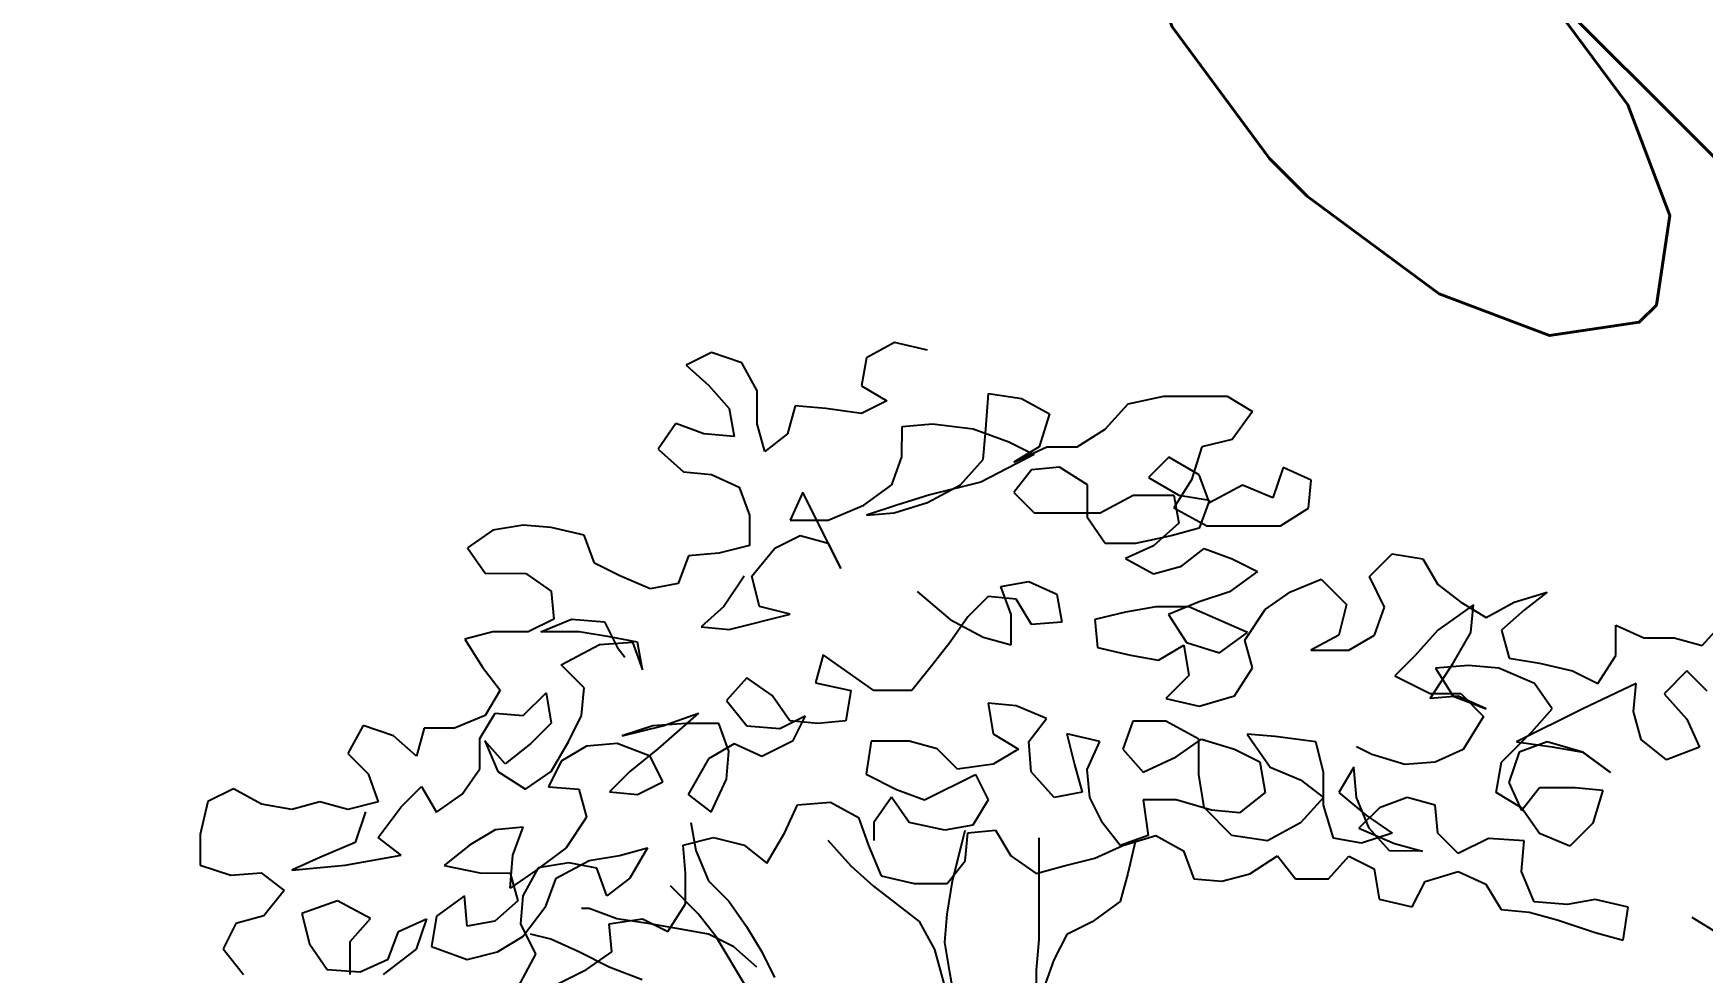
# Model space of a CAD drawing. Header units: millimetres. Extents: x 684983 to 685377, y 990360 to 990509.
# Drawn here: x 685048.389 to 685049.568, y 990437.023 to 990437.687 of the extents above; entities that cross this region are included whole.
import ezdxf

# ---------------------------------------------------------------- set-up
doc = ezdxf.new("R2010")
doc.units = ezdxf.units.MM
doc.layers.add('GRID LEVELS', color=7, linetype='Continuous', lineweight=13)
doc.layers.add('JACK  FRUIT TREE', color=7, linetype='Continuous')
doc.styles.get("Standard").update_dxf_attribs({"font": 'RomanS'})

# ---------------------------------------------------------------- blocks, each defined once
blk = doc.blocks.new('JT')
at = {"color": 3}
for p, q in [((-0.15532, 2.2801, 157.72663), (-0.16849, 2.27293, 157.72663)), ((-0.13977, 2.27649, 157.72663), (-0.15532, 2.2801, 157.72663)), ((-0.24147, 2.27539, 157.72663), (-0.25344, 2.26942, 157.72663)), ((-0.22712, 2.27059, 157.72663), (-0.24147, 2.27539, 157.72663)), ((-0.16849, 2.27293, 157.72663), (-0.1709, 2.25977, 157.72663)), ((-0.25344, 2.26942, 157.72663), (-0.24268, 2.25984, 157.72663)), ((-0.21995, 2.25743, 157.72663), (-0.22712, 2.27059, 157.72663)), ((-0.24268, 2.25984, 157.72663), (-0.23312, 2.24906, 157.72663)), ((-0.21997, 2.24187, 157.72663), (-0.21995, 2.25743, 157.72663)), ((-0.1709, 2.25977, 157.72663), (-0.15894, 2.25258, 157.72663)), ((-0.11229, 2.23938, 157.72663), (-0.11108, 2.25613, 157.72663)), ((-0.11108, 2.25613, 157.72663), (-0.09553, 2.25372, 157.72663)), ((-0.23312, 2.24906, 157.72663), (-0.23074, 2.2359, 157.72663)), ((-0.20201, 2.25023, 157.72663), (-0.20561, 2.23707, 157.72663)), ((-0.18766, 2.24902, 157.72663), (-0.20201, 2.25023, 157.72663)), ((-0.17091, 2.24661, 157.72663), (-0.18766, 2.24902, 157.72663)), ((-0.15894, 2.25258, 157.72663), (-0.17091, 2.24661, 157.72663)), ((-0.09553, 2.25372, 157.72663), (-0.08237, 2.24653, 157.72663)), ((-0.05606, 2.23933, 157.72663), (-0.04528, 2.25128, 157.72663)), ((-0.04528, 2.25128, 157.72663), (-0.02852, 2.25486, 157.72663)), ((-0.02852, 2.25486, 157.72663), (0.00139, 2.25483, 157.72663)), ((0.00139, 2.25483, 157.72663), (0.01335, 2.24764, 157.72663)), ((-0.25825, 2.24191, 157.72663), (-0.26664, 2.22995, 157.72663)), ((-0.2451, 2.23711, 157.72663), (-0.25825, 2.24191, 157.72663)), ((-0.21639, 2.22871, 157.72663), (-0.21997, 2.24187, 157.72663)), ((-0.15178, 2.22625, 157.72663), (-0.15177, 2.24061, 157.72663)), ((-0.15177, 2.24061, 157.72663), (-0.13741, 2.2418, 157.72663)), ((-0.13741, 2.2418, 157.72663), (-0.11827, 2.23939, 157.72663)), ((-0.08237, 2.24653, 157.72663), (-0.08717, 2.23098, 157.72663)), ((0.01335, 2.24764, 157.72663), (0.00376, 2.23449, 157.72663)), ((-0.23074, 2.2359, 157.72663), (-0.2451, 2.23711, 157.72663)), ((-0.20561, 2.23707, 157.72663), (-0.21639, 2.22871, 157.72663)), ((-0.11827, 2.23939, 157.72663), (-0.10153, 2.23339, 157.72663)), ((-0.1135, 2.22502, 157.72663), (-0.11229, 2.23938, 157.72663)), ((-0.10153, 2.23339, 157.72663), (-0.08957, 2.22739, 157.72663)), ((-0.06922, 2.23097, 157.72663), (-0.05606, 2.23933, 157.72663)), ((0.00376, 2.23449, 157.72663), (-0.0106, 2.23091, 157.72663)), ((-0.26664, 2.22995, 157.72663), (-0.25469, 2.21917, 157.72663)), ((-0.15658, 2.2131, 157.72663), (-0.15178, 2.22625, 157.72663)), ((-0.12428, 2.21307, 157.72663), (-0.1135, 2.22502, 157.72663)), ((-0.08957, 2.22739, 157.72663), (-0.11471, 2.21426, 157.72663)), ((-0.08717, 2.23098, 157.72663), (-0.09914, 2.22381, 157.72663)), ((-0.09914, 2.22381, 157.72663), (-0.08358, 2.23098, 157.72663)), ((-0.08358, 2.23098, 157.72663), (-0.06922, 2.23097, 157.72663)), ((-0.02616, 2.22614, 157.72663), (-0.03574, 2.21658, 157.72663)), ((-0.01181, 2.21775, 157.72663), (-0.02616, 2.22614, 157.72663)), ((-0.0106, 2.23091, 157.72663), (-0.0154, 2.21536, 157.72663)), ((-0.25469, 2.21917, 157.72663), (-0.24153, 2.21796, 157.72663)), ((-0.24153, 2.21796, 157.72663), (-0.22837, 2.21197, 157.72663)), ((-0.09077, 2.22022, 157.72663), (-0.09916, 2.20946, 157.72663)), ((-0.07761, 2.2214, 157.72663), (-0.09077, 2.22022, 157.72663)), ((-0.06445, 2.21301, 157.72663), (-0.07761, 2.2214, 157.72663)), ((-0.03574, 2.21658, 157.72663), (-0.02139, 2.20819, 157.72663)), ((-0.00703, 2.20459, 157.72663), (-0.01181, 2.21775, 157.72663)), ((0.02768, 2.2213, 157.72663), (0.02288, 2.20695, 157.72663)), ((0.04084, 2.21531, 157.72663), (0.02768, 2.2213, 157.72663)), ((-0.22837, 2.21197, 157.72663), (-0.2236, 2.1988, 157.72663)), ((-0.19846, 2.20955, 157.72663), (-0.20446, 2.19639, 157.72663)), ((-0.18055, 2.17364, 157.72663), (-0.19846, 2.20955, 157.72663)), ((-0.16975, 2.20354, 157.72663), (-0.15658, 2.2131, 157.72663)), ((-0.13984, 2.20471, 157.72663), (-0.12428, 2.21307, 157.72663)), ((-0.11471, 2.21426, 157.72663), (-0.13864, 2.2083, 157.72663)), ((-0.09916, 2.20946, 157.72663), (-0.08959, 2.19988, 157.72663)), ((-0.06447, 2.19746, 157.72663), (-0.06445, 2.21301, 157.72663)), ((-0.0154, 2.21536, 157.72663), (-0.02379, 2.20221, 157.72663)), ((0.00853, 2.21295, 157.72663), (-0.00703, 2.20459, 157.72663)), ((0.02288, 2.20695, 157.72663), (0.00853, 2.21295, 157.72663)), ((0.03963, 2.20215, 157.72663), (0.04084, 2.21531, 157.72663)), ((-0.18651, 2.19638, 157.72663), (-0.16975, 2.20354, 157.72663)), ((-0.1542, 2.20352, 157.72663), (-0.16856, 2.19875, 157.72663)), ((-0.1554, 2.19994, 157.72663), (-0.13984, 2.20471, 157.72663)), ((-0.13864, 2.2083, 157.72663), (-0.1542, 2.20352, 157.72663)), ((-0.05848, 2.19985, 157.72663), (-0.04292, 2.20821, 157.72663)), ((-0.04292, 2.20821, 157.72663), (-0.02378, 2.20819, 157.72663)), ((-0.02379, 2.20221, 157.72663), (-0.00824, 2.19382, 157.72663)), ((-0.02378, 2.20819, 157.72663), (-0.0214, 2.19503, 157.72663)), ((-0.02139, 2.20819, 157.72663), (-0.00703, 2.20578, 157.72663)), ((-0.00703, 2.20578, 157.72663), (-0.01183, 2.19263, 157.72663)), ((0.02646, 2.19379, 157.72663), (0.03963, 2.20215, 157.72663)), ((-0.33009, 2.19411, 157.72663), (-0.34445, 2.19173, 157.72663)), ((-0.31693, 2.19291, 157.72663), (-0.33009, 2.19411, 157.72663)), ((-0.2236, 2.1988, 157.72663), (-0.22361, 2.18444, 157.72663)), ((-0.20446, 2.19639, 157.72663), (-0.18651, 2.19638, 157.72663)), ((-0.16856, 2.19875, 157.72663), (-0.1554, 2.19994, 157.72663)), ((-0.08959, 2.19988, 157.72663), (-0.05848, 2.19985, 157.72663)), ((-0.0561, 2.18549, 157.72663), (-0.06447, 2.19746, 157.72663)), ((-0.0214, 2.19503, 157.72663), (-0.03337, 2.18427, 157.72663)), ((-0.00824, 2.19382, 157.72663), (0.02646, 2.19379, 157.72663)), ((-0.34445, 2.19173, 157.72663), (-0.35642, 2.18337, 157.72663)), ((-0.30138, 2.1893, 157.72663), (-0.31693, 2.19291, 157.72663)), ((-0.2966, 2.17614, 157.72663), (-0.30138, 2.1893, 157.72663)), ((-0.21165, 2.18324, 157.72663), (-0.19968, 2.18921, 157.72663)), ((-0.19968, 2.18921, 157.72663), (-0.18652, 2.18561, 157.72663)), ((-0.18652, 2.18561, 157.72663), (-0.18055, 2.17364, 157.72663)), ((-0.04175, 2.18547, 157.72663), (-0.0561, 2.18549, 157.72663)), ((-0.02499, 2.18905, 157.72663), (-0.04175, 2.18547, 157.72663)), ((-0.01183, 2.19263, 157.72663), (-0.02499, 2.18905, 157.72663)), ((-0.35642, 2.18337, 157.72663), (-0.34805, 2.1714, 157.72663)), ((-0.25233, 2.17968, 157.72663), (-0.25713, 2.16653, 157.72663)), ((-0.23797, 2.18087, 157.72663), (-0.25233, 2.17968, 157.72663)), ((-0.22361, 2.18444, 157.72663), (-0.23797, 2.18087, 157.72663)), ((-0.22243, 2.17009, 157.72663), (-0.21165, 2.18324, 157.72663)), ((-0.03337, 2.18427, 157.72663), (-0.04654, 2.1783, 157.72663)), ((-0.04654, 2.1783, 157.72663), (-0.03339, 2.17111, 157.72663)), ((-0.02022, 2.17469, 157.72663), (-0.00945, 2.18305, 157.72663)), ((-0.00945, 2.18305, 157.72663), (0.00371, 2.17825, 157.72663)), ((0.00371, 2.17825, 157.72663), (0.01567, 2.17226, 157.72663)), ((0.06831, 2.16982, 157.72663), (0.07909, 2.18058, 157.72663)), ((0.07909, 2.18058, 157.72663), (0.09345, 2.17817, 157.72663)), ((0.09345, 2.17817, 157.72663), (0.10061, 2.1662, 157.72663)), ((-0.34805, 2.1714, 157.72663), (-0.32891, 2.17138, 157.72663)), ((-0.32891, 2.17138, 157.72663), (-0.31695, 2.16299, 157.72663)), ((-0.28464, 2.17014, 157.72663), (-0.2966, 2.17614, 157.72663)), ((-0.27029, 2.16415, 157.72663), (-0.28464, 2.17014, 157.72663)), ((-0.22602, 2.17009, 157.72663), (-0.2356, 2.15574, 157.72663)), ((-0.21885, 2.15573, 157.72663), (-0.22243, 2.17009, 157.72663)), ((-0.03339, 2.17111, 157.72663), (-0.02022, 2.17469, 157.72663)), ((0.01567, 2.17226, 157.72663), (0.0025, 2.1627, 157.72663)), ((0.07548, 2.15546, 157.72663), (0.06831, 2.16982, 157.72663)), ((-0.31695, 2.16299, 157.72663), (-0.31577, 2.14983, 157.72663)), ((-0.25713, 2.16653, 157.72663), (-0.27029, 2.16415, 157.72663)), ((-0.14466, 2.16284, 157.72663), (-0.12912, 2.14966, 157.72663)), ((-0.10518, 2.16519, 157.72663), (-0.09202, 2.16757, 157.72663)), ((-0.1004, 2.15203, 157.72663), (-0.10518, 2.16519, 157.72663)), ((-0.09202, 2.16757, 157.72663), (-0.07886, 2.16158, 157.72663)), ((-0.07886, 2.16158, 157.72663), (-0.07648, 2.14842, 157.72663)), ((0.0025, 2.1627, 157.72663), (-0.01186, 2.15793, 157.72663)), ((0.01924, 2.15431, 157.72663), (0.03122, 2.16268, 157.72663)), ((0.03122, 2.16268, 157.72663), (0.04558, 2.16864, 157.72663)), ((0.04558, 2.16864, 157.72663), (0.05753, 2.15667, 157.72663)), ((0.10061, 2.1662, 157.72663), (0.11137, 2.15782, 157.72663)), ((0.1365, 2.15779, 157.72663), (0.15206, 2.16256, 157.72663)), ((0.15206, 2.16256, 157.72663), (0.14128, 2.1542, 157.72663)), ((-0.2356, 2.15574, 157.72663), (-0.24638, 2.14618, 157.72663)), ((-0.2045, 2.15212, 157.72663), (-0.21885, 2.15573, 157.72663)), ((-0.11116, 2.16041, 157.72663), (-0.12075, 2.15085, 157.72663)), ((-0.09801, 2.1592, 157.72663), (-0.11116, 2.16041, 157.72663)), ((-0.09084, 2.14723, 157.72663), (-0.09801, 2.1592, 157.72663)), ((-0.0322, 2.15555, 157.72663), (-0.04656, 2.15317, 157.72663)), ((-0.01665, 2.15554, 157.72663), (-0.0322, 2.15555, 157.72663)), ((-0.01186, 2.15793, 157.72663), (-0.02622, 2.15196, 157.72663)), ((0.01086, 2.14355, 157.72663), (-0.01665, 2.15554, 157.72663)), ((0.00966, 2.13996, 157.72663), (0.01924, 2.15431, 157.72663)), ((0.05753, 2.15667, 157.72663), (0.05393, 2.14231, 157.72663)), ((0.07068, 2.1423, 157.72663), (0.07548, 2.15546, 157.72663)), ((0.11735, 2.15661, 157.72663), (0.10059, 2.14466, 157.72663)), ((0.11137, 2.15782, 157.72663), (0.12333, 2.15063, 157.72663)), ((0.11615, 2.14345, 157.72663), (0.11735, 2.15661, 157.72663)), ((0.12333, 2.15063, 157.72663), (0.1365, 2.15779, 157.72663)), ((0.14128, 2.1542, 157.72663), (0.1305, 2.14464, 157.72663)), ((-0.31577, 2.14983, 157.72663), (-0.32774, 2.14386, 157.72663)), ((-0.32176, 2.14385, 157.72663), (-0.30739, 2.14982, 157.72663)), ((-0.30739, 2.14982, 157.72663), (-0.29184, 2.14861, 157.72663)), ((-0.29184, 2.14861, 157.72663), (-0.28587, 2.13664, 157.72663)), ((-0.24638, 2.14618, 157.72663), (-0.23322, 2.14497, 157.72663)), ((-0.23322, 2.14497, 157.72663), (-0.2045, 2.15212, 157.72663)), ((-0.12075, 2.15085, 157.72663), (-0.12913, 2.13889, 157.72663)), ((-0.12912, 2.14966, 157.72663), (-0.11358, 2.14127, 157.72663)), ((-0.10042, 2.13767, 157.72663), (-0.1004, 2.15203, 157.72663)), ((-0.07648, 2.14842, 157.72663), (-0.09084, 2.14723, 157.72663)), ((-0.04656, 2.15317, 157.72663), (-0.06092, 2.1496, 157.72663)), ((-0.06092, 2.1496, 157.72663), (-0.05974, 2.13644, 157.72663)), ((-0.02622, 2.15196, 157.72663), (-0.01786, 2.13879, 157.72663)), ((0.18433, 2.13262, 157.72663), (0.18435, 2.14698, 157.72663)), ((0.18435, 2.14698, 157.72663), (0.1975, 2.14099, 157.72663)), ((0.22502, 2.13737, 157.72663), (0.2358, 2.14933, 157.72663)), ((-0.34449, 2.14388, 157.72663), (-0.35765, 2.1403, 157.72663)), ((-0.35765, 2.1403, 157.72663), (-0.34929, 2.12713, 157.72663)), ((-0.32774, 2.14386, 157.72663), (-0.34449, 2.14388, 157.72663)), ((-0.30381, 2.14384, 157.72663), (-0.32176, 2.14385, 157.72663)), ((-0.28945, 2.14143, 157.72663), (-0.30381, 2.14384, 157.72663)), ((-0.29424, 2.13785, 157.72663), (-0.27869, 2.13903, 157.72663)), ((-0.2763, 2.13903, 157.72663), (-0.28945, 2.14143, 157.72663)), ((-0.27869, 2.13903, 157.72663), (-0.27391, 2.12586, 157.72663)), ((-0.27391, 2.12586, 157.72663), (-0.2763, 2.13903, 157.72663)), ((-0.12913, 2.13889, 157.72663), (-0.13752, 2.12813, 157.72663)), ((-0.11358, 2.14127, 157.72663), (-0.10042, 2.13767, 157.72663)), ((-0.01786, 2.13879, 157.72663), (-0.00231, 2.13399, 157.72663)), ((-0.00231, 2.13399, 157.72663), (0.01086, 2.14355, 157.72663)), ((0.01324, 2.1268, 157.72663), (0.00966, 2.13996, 157.72663)), ((0.05393, 2.14231, 157.72663), (0.04076, 2.13515, 157.72663)), ((0.05871, 2.13513, 157.72663), (0.07068, 2.1423, 157.72663)), ((0.10059, 2.14466, 157.72663), (0.08981, 2.13271, 157.72663)), ((0.10776, 2.1291, 157.72663), (0.11615, 2.14345, 157.72663)), ((0.1305, 2.14464, 157.72663), (0.13408, 2.13147, 157.72663)), ((0.1975, 2.14099, 157.72663), (0.21186, 2.14097, 157.72663)), ((0.21186, 2.14097, 157.72663), (0.22502, 2.13737, 157.72663)), ((-0.3122, 2.12829, 157.72663), (-0.29424, 2.13785, 157.72663)), ((-0.28587, 2.13664, 157.72663), (-0.28228, 2.13185, 157.72663)), ((-0.18896, 2.13297, 157.72663), (-0.19256, 2.11981, 157.72663)), ((-0.16505, 2.11619, 157.72663), (-0.18896, 2.13297, 157.72663)), ((-0.05974, 2.13644, 157.72663), (-0.04419, 2.13283, 157.72663)), ((-0.04419, 2.13283, 157.72663), (-0.03103, 2.13043, 157.72663)), ((-0.03103, 2.13043, 157.72663), (-0.01906, 2.1376, 157.72663)), ((-0.01906, 2.1376, 157.72663), (-0.01668, 2.12324, 157.72663)), ((0.04076, 2.13515, 157.72663), (0.05871, 2.13513, 157.72663)), ((0.08981, 2.13271, 157.72663), (0.08023, 2.12315, 157.72663)), ((0.13408, 2.13147, 157.72663), (0.14844, 2.12907, 157.72663)), ((0.17595, 2.11947, 157.72663), (0.18433, 2.13262, 157.72663)), ((-0.34929, 2.12713, 157.72663), (-0.34093, 2.11635, 157.72663)), ((-0.30144, 2.11751, 157.72663), (-0.3122, 2.12829, 157.72663)), ((-0.22486, 2.12223, 157.72663), (-0.23444, 2.11147, 157.72663)), ((-0.21291, 2.11384, 157.72663), (-0.22486, 2.12223, 157.72663)), ((-0.13752, 2.12813, 157.72663), (-0.1471, 2.11618, 157.72663)), ((-0.01668, 2.12324, 157.72663), (-0.02746, 2.11248, 157.72663)), ((0.00485, 2.11364, 157.72663), (0.01324, 2.1268, 157.72663)), ((0.08023, 2.12315, 157.72663), (0.09698, 2.11476, 157.72663)), ((0.09697, 2.11236, 157.72663), (0.10776, 2.1291, 157.72663)), ((0.11494, 2.1279, 157.72663), (0.09938, 2.12672, 157.72663)), ((0.09938, 2.12672, 157.72663), (0.10774, 2.11355, 157.72663)), ((0.12929, 2.12669, 157.72663), (0.11494, 2.1279, 157.72663)), ((0.14604, 2.1195, 157.72663), (0.12929, 2.12669, 157.72663)), ((0.14844, 2.12907, 157.72663), (0.16399, 2.12546, 157.72663)), ((0.16399, 2.12546, 157.72663), (0.17595, 2.11947, 157.72663)), ((0.21783, 2.12541, 157.72663), (0.20705, 2.11466, 157.72663)), ((0.22739, 2.11583, 157.72663), (0.21783, 2.12541, 157.72663)), ((-0.34093, 2.11635, 157.72663), (-0.34811, 2.1044, 157.72663)), ((-0.33017, 2.10438, 157.72663), (-0.31939, 2.11514, 157.72663)), ((-0.31939, 2.11514, 157.72663), (-0.31701, 2.10078, 157.72663)), ((-0.30265, 2.10435, 157.72663), (-0.30144, 2.11751, 157.72663)), ((-0.19256, 2.11981, 157.72663), (-0.17581, 2.1162, 157.72663)), ((-0.17581, 2.1162, 157.72663), (-0.17822, 2.10185, 157.72663)), ((-0.1471, 2.11618, 157.72663), (-0.16505, 2.11619, 157.72663)), ((0.09698, 2.11476, 157.72663), (0.11133, 2.11474, 157.72663)), ((0.11133, 2.11474, 157.72663), (0.12209, 2.10397, 157.72663)), ((0.1544, 2.10753, 157.72663), (0.14604, 2.1195, 157.72663)), ((0.19389, 2.11945, 157.72663), (0.16876, 2.10751, 157.72663)), ((0.19269, 2.10629, 157.72663), (0.19389, 2.11945, 157.72663)), ((0.20705, 2.11466, 157.72663), (0.21781, 2.10268, 157.72663)), ((-0.23444, 2.11147, 157.72663), (-0.22488, 2.0995, 157.72663)), ((-0.20454, 2.10187, 157.72663), (-0.21291, 2.11384, 157.72663)), ((-0.09805, 2.10895, 157.72663), (-0.11121, 2.11016, 157.72663)), ((-0.11121, 2.11016, 157.72663), (-0.10883, 2.0958, 157.72663)), ((-0.0837, 2.10296, 157.72663), (-0.09805, 2.10895, 157.72663)), ((-0.02746, 2.11248, 157.72663), (-0.01191, 2.10887, 157.72663)), ((-0.01191, 2.10887, 157.72663), (0.00485, 2.11364, 157.72663)), ((0.11014, 2.11355, 157.72663), (0.09697, 2.11236, 157.72663)), ((0.10774, 2.11355, 157.72663), (0.12329, 2.10755, 157.72663)), ((0.12329, 2.10755, 157.72663), (0.11014, 2.11355, 157.72663)), ((0.16876, 2.10751, 157.72663), (0.13764, 2.09199, 157.72663)), ((0.14482, 2.09677, 157.72663), (0.1544, 2.10753, 157.72663)), ((-0.40555, 2.09966, 157.72663), (-0.41274, 2.08651, 157.72663)), ((-0.3912, 2.09486, 157.72663), (-0.40555, 2.09966, 157.72663)), ((-0.34811, 2.1044, 157.72663), (-0.36248, 2.09843, 157.72663)), ((-0.35052, 2.09363, 157.72663), (-0.34333, 2.10559, 157.72663)), ((-0.34333, 2.10559, 157.72663), (-0.33017, 2.10438, 157.72663)), ((-0.31701, 2.10078, 157.72663), (-0.32659, 2.09122, 157.72663)), ((-0.30864, 2.0924, 157.72663), (-0.30265, 2.10435, 157.72663)), ((-0.26915, 2.09954, 157.72663), (-0.28351, 2.09477, 157.72663)), ((-0.28351, 2.09477, 157.72663), (-0.26437, 2.09953, 157.72663)), ((-0.2536, 2.10072, 157.72663), (-0.26915, 2.09954, 157.72663)), ((-0.24761, 2.1055, 157.72663), (-0.26677, 2.08877, 157.72663)), ((-0.26437, 2.09953, 157.72663), (-0.24761, 2.1055, 157.72663)), ((-0.23804, 2.10071, 157.72663), (-0.2536, 2.10072, 157.72663)), ((-0.23327, 2.08754, 157.72663), (-0.23804, 2.10071, 157.72663)), ((-0.22488, 2.0995, 157.72663), (-0.20933, 2.09829, 157.72663)), ((-0.20933, 2.09829, 157.72663), (-0.19736, 2.10426, 157.72663)), ((-0.19138, 2.10066, 157.72663), (-0.20454, 2.10187, 157.72663)), ((-0.19736, 2.10426, 157.72663), (-0.20335, 2.0923, 157.72663)), ((-0.17822, 2.10185, 157.72663), (-0.19138, 2.10066, 157.72663)), ((-0.09208, 2.0922, 157.72663), (-0.0837, 2.10296, 157.72663)), ((-0.04302, 2.10172, 157.72663), (-0.04782, 2.08857, 157.72663)), ((-0.02747, 2.10171, 157.72663), (-0.04302, 2.10172, 157.72663)), ((-0.01192, 2.09332, 157.72663), (-0.02747, 2.10171, 157.72663)), ((0.12209, 2.10397, 157.72663), (0.11251, 2.08842, 157.72663)), ((0.19626, 2.09313, 157.72663), (0.19269, 2.10629, 157.72663)), ((0.21781, 2.10268, 157.72663), (0.22378, 2.08951, 157.72663)), ((-0.38044, 2.08528, 157.72663), (-0.3912, 2.09486, 157.72663)), ((-0.37684, 2.09844, 157.72663), (-0.38044, 2.08528, 157.72663)), ((-0.36248, 2.09843, 157.72663), (-0.37684, 2.09844, 157.72663)), ((-0.35053, 2.07927, 157.72663), (-0.35052, 2.09363, 157.72663)), ((-0.33856, 2.08165, 157.72663), (-0.34813, 2.09243, 157.72663)), ((-0.34813, 2.09243, 157.72663), (-0.34216, 2.07807, 157.72663)), ((-0.32659, 2.09122, 157.72663), (-0.33856, 2.08165, 157.72663)), ((-0.31703, 2.07805, 157.72663), (-0.30864, 2.0924, 157.72663)), ((-0.28591, 2.09118, 157.72663), (-0.30027, 2.08999, 157.72663)), ((-0.27036, 2.08518, 157.72663), (-0.28591, 2.09118, 157.72663)), ((-0.23087, 2.09113, 157.72663), (-0.24285, 2.08396, 157.72663)), ((-0.21772, 2.08513, 157.72663), (-0.23087, 2.09113, 157.72663)), ((-0.20335, 2.0923, 157.72663), (-0.21772, 2.08513, 157.72663)), ((-0.16626, 2.09226, 157.72663), (-0.16867, 2.07671, 157.72663)), ((-0.14832, 2.09225, 157.72663), (-0.16626, 2.09226, 157.72663)), ((-0.13516, 2.08865, 157.72663), (-0.14832, 2.09225, 157.72663)), ((-0.10883, 2.0958, 157.72663), (-0.09687, 2.08861, 157.72663)), ((-0.0909, 2.07784, 157.72663), (-0.09208, 2.0922, 157.72663)), ((-0.05858, 2.09217, 157.72663), (-0.07413, 2.09577, 157.72663)), ((-0.07413, 2.09577, 157.72663), (-0.07056, 2.08141, 157.72663)), ((-0.06458, 2.07901, 157.72663), (-0.05858, 2.09217, 157.72663)), ((-0.0227, 2.08495, 157.72663), (-0.01072, 2.09332, 157.72663)), ((-0.01194, 2.07657, 157.72663), (-0.01192, 2.09332, 157.72663)), ((-0.01072, 2.09332, 157.72663), (0.00483, 2.08852, 157.72663)), ((0.02397, 2.09448, 157.72663), (0.01081, 2.09569, 157.72663)), ((0.01081, 2.09569, 157.72663), (0.02157, 2.08013, 157.72663)), ((0.04312, 2.09207, 157.72663), (0.02397, 2.09448, 157.72663)), ((0.04669, 2.07771, 157.72663), (0.04312, 2.09207, 157.72663)), ((0.13045, 2.08242, 157.72663), (0.14482, 2.09677, 157.72663)), ((0.13764, 2.09199, 157.72663), (0.15438, 2.08958, 157.72663)), ((0.15199, 2.09197, 157.72663), (0.13883, 2.0872, 157.72663)), ((0.16874, 2.08717, 157.72663), (0.15199, 2.09197, 157.72663)), ((0.20822, 2.08355, 157.72663), (0.19626, 2.09313, 157.72663)), ((-0.41274, 2.08651, 157.72663), (-0.40318, 2.07693, 157.72663)), ((-0.30027, 2.08999, 157.72663), (-0.31224, 2.08283, 157.72663)), ((-0.26677, 2.08877, 157.72663), (-0.27994, 2.07801, 157.72663)), ((-0.26439, 2.07321, 157.72663), (-0.27036, 2.08518, 157.72663)), ((-0.24285, 2.08396, 157.72663), (-0.25243, 2.06722, 157.72663)), ((-0.23448, 2.07438, 157.72663), (-0.23327, 2.08754, 157.72663)), ((-0.1256, 2.07907, 157.72663), (-0.13516, 2.08865, 157.72663)), ((-0.09687, 2.08861, 157.72663), (-0.10884, 2.08144, 157.72663)), ((-0.04782, 2.08857, 157.72663), (-0.03826, 2.07779, 157.72663)), ((-0.03826, 2.07779, 157.72663), (-0.0227, 2.08495, 157.72663)), ((0.00483, 2.08852, 157.72663), (0.01678, 2.08253, 157.72663)), ((0.06943, 2.08607, 157.72663), (0.06226, 2.08966, 157.72663)), ((0.08498, 2.08127, 157.72663), (0.06943, 2.08607, 157.72663)), ((0.11251, 2.08842, 157.72663), (0.09934, 2.08245, 157.72663)), ((0.13883, 2.0872, 157.72663), (0.13403, 2.07285, 157.72663)), ((0.15438, 2.08958, 157.72663), (0.16874, 2.08717, 157.72663)), ((0.16874, 2.08717, 157.72663), (0.18189, 2.07759, 157.72663)), ((0.18189, 2.07759, 157.72663), (0.16874, 2.08717, 157.72663)), ((0.22378, 2.08951, 157.72663), (0.20822, 2.08355, 157.72663)), ((-0.40318, 2.07693, 157.72663), (-0.3984, 2.06376, 157.72663)), ((-0.35892, 2.06732, 157.72663), (-0.35053, 2.07927, 157.72663)), ((-0.34216, 2.07807, 157.72663), (-0.329, 2.06968, 157.72663)), ((-0.329, 2.06968, 157.72663), (-0.31703, 2.07805, 157.72663)), ((-0.31224, 2.08283, 157.72663), (-0.31823, 2.07087, 157.72663)), ((-0.27994, 2.07801, 157.72663), (-0.28952, 2.06845, 157.72663)), ((-0.16867, 2.07671, 157.72663), (-0.15432, 2.06952, 157.72663)), ((-0.14116, 2.06472, 157.72663), (-0.11722, 2.07667, 157.72663)), ((-0.10884, 2.08144, 157.72663), (-0.1256, 2.07907, 157.72663)), ((-0.11722, 2.07667, 157.72663), (-0.11125, 2.0647, 157.72663)), ((-0.08014, 2.06586, 157.72663), (-0.0909, 2.07784, 157.72663)), ((-0.07056, 2.08141, 157.72663), (-0.06698, 2.06824, 157.72663)), ((-0.06339, 2.06585, 157.72663), (-0.06458, 2.07901, 157.72663)), ((-0.00956, 2.06101, 157.72663), (-0.01194, 2.07657, 157.72663)), ((0.01678, 2.08253, 157.72663), (0.01916, 2.06817, 157.72663)), ((0.02157, 2.08013, 157.72663), (0.03592, 2.07413, 157.72663)), ((0.04668, 2.06216, 157.72663), (0.04669, 2.07771, 157.72663)), ((0.06105, 2.08009, 157.72663), (0.05386, 2.06813, 157.72663)), ((0.06223, 2.06573, 157.72663), (0.06105, 2.08009, 157.72663)), ((0.09934, 2.08245, 157.72663), (0.08498, 2.08127, 157.72663)), ((0.12804, 2.06807, 157.72663), (0.13045, 2.08242, 157.72663)), ((-0.4666, 2.06981, 157.72663), (-0.47857, 2.06384, 157.72663)), ((-0.45344, 2.06262, 157.72663), (-0.4666, 2.06981, 157.72663)), ((-0.38764, 2.06136, 157.72663), (-0.37806, 2.07092, 157.72663)), ((-0.37806, 2.07092, 157.72663), (-0.37089, 2.05895, 157.72663)), ((-0.37089, 2.05895, 157.72663), (-0.35892, 2.06732, 157.72663)), ((-0.31823, 2.07087, 157.72663), (-0.30388, 2.06966, 157.72663)), ((-0.30388, 2.06966, 157.72663), (-0.3003, 2.05649, 157.72663)), ((-0.28952, 2.06845, 157.72663), (-0.27636, 2.06724, 157.72663)), ((-0.27636, 2.06724, 157.72663), (-0.26439, 2.07321, 157.72663)), ((-0.25243, 2.06722, 157.72663), (-0.24167, 2.05883, 157.72663)), ((-0.24167, 2.05883, 157.72663), (-0.23448, 2.07438, 157.72663)), ((-0.15432, 2.06952, 157.72663), (-0.14116, 2.06472, 157.72663)), ((-0.06698, 2.06824, 157.72663), (-0.08014, 2.06586, 157.72663)), ((0.01916, 2.06817, 157.72663), (0.00719, 2.05861, 157.72663)), ((0.03592, 2.07413, 157.72663), (0.04668, 2.06575, 157.72663)), ((0.05386, 2.06813, 157.72663), (0.06701, 2.05735, 157.72663)), ((0.14, 2.06088, 157.72663), (0.12804, 2.06807, 157.72663)), ((0.13403, 2.07285, 157.72663), (0.14, 2.05968, 157.72663)), ((0.14, 2.05968, 157.72663), (0.14838, 2.07044, 157.72663)), ((0.14838, 2.07044, 157.72663), (0.16513, 2.07043, 157.72663)), ((0.16513, 2.07043, 157.72663), (0.17829, 2.06922, 157.72663)), ((0.17829, 2.06922, 157.72663), (0.17349, 2.05367, 157.72663)), ((-0.47857, 2.06384, 157.72663), (-0.48217, 2.04829, 157.72663)), ((-0.43909, 2.06021, 157.72663), (-0.45344, 2.06262, 157.72663)), ((-0.42592, 2.06379, 157.72663), (-0.43909, 2.06021, 157.72663)), ((-0.41276, 2.06019, 157.72663), (-0.42592, 2.06379, 157.72663)), ((-0.3984, 2.06376, 157.72663), (-0.41276, 2.06019, 157.72663)), ((-0.39842, 2.04701, 157.72663), (-0.38764, 2.06136, 157.72663)), ((-0.20698, 2.04923, 157.72663), (-0.20099, 2.06239, 157.72663)), ((-0.20099, 2.06239, 157.72663), (-0.18543, 2.06357, 157.72663)), ((-0.18543, 2.06357, 157.72663), (-0.17228, 2.05638, 157.72663)), ((-0.15672, 2.06593, 157.72663), (-0.1651, 2.05398, 157.72663)), ((-0.14835, 2.05396, 157.72663), (-0.15672, 2.06593, 157.72663)), ((-0.11125, 2.0647, 157.72663), (-0.11844, 2.05274, 157.72663)), ((-0.05742, 2.05388, 157.72663), (-0.06339, 2.06585, 157.72663)), ((-0.02271, 2.06461, 157.72663), (-0.03827, 2.06463, 157.72663)), ((-0.03827, 2.06463, 157.72663), (-0.03589, 2.04788, 157.72663)), ((-0.00597, 2.05981, 157.72663), (-0.02271, 2.06461, 157.72663)), ((0.00359, 2.04784, 157.72663), (-0.00956, 2.06101, 157.72663)), ((0.00719, 2.05861, 157.72663), (-0.00597, 2.05981, 157.72663)), ((0.04668, 2.06575, 157.72663), (0.0359, 2.05379, 157.72663)), ((0.05145, 2.0466, 157.72663), (0.04668, 2.06216, 157.72663)), ((0.0682, 2.05137, 157.72663), (0.06223, 2.06573, 157.72663)), ((0.073, 2.06094, 157.72663), (0.06342, 2.05138, 157.72663)), ((0.08616, 2.06571, 157.72663), (0.073, 2.06094, 157.72663)), ((0.09932, 2.06211, 157.72663), (0.08616, 2.06571, 157.72663)), ((0.10051, 2.04895, 157.72663), (0.09932, 2.06211, 157.72663)), ((0.14836, 2.0489, 157.72663), (0.14, 2.06088, 157.72663)), ((-0.40439, 2.05898, 157.72663), (-0.40919, 2.04463, 157.72663)), ((-0.33022, 2.05174, 157.72663), (-0.34338, 2.05055, 157.72663)), ((-0.33501, 2.03858, 157.72663), (-0.33022, 2.05174, 157.72663)), ((-0.3003, 2.05649, 157.72663), (-0.30989, 2.04215, 157.72663)), ((-0.17228, 2.05638, 157.72663), (-0.16751, 2.04321, 157.72663)), ((-0.1651, 2.05398, 157.72663), (-0.16511, 2.0456, 157.72663)), ((-0.13161, 2.05036, 157.72663), (-0.14835, 2.05396, 157.72663)), ((-0.11844, 2.05274, 157.72663), (-0.13161, 2.05036, 157.72663)), ((-0.04906, 2.0431, 157.72663), (-0.05742, 2.05388, 157.72663)), ((0.0359, 2.05379, 157.72663), (0.02034, 2.04543, 157.72663)), ((0.06701, 2.05735, 157.72663), (0.07897, 2.04897, 157.72663)), ((0.17349, 2.05367, 157.72663), (0.16272, 2.04291, 157.72663)), ((-0.48217, 2.04829, 157.72663), (-0.48218, 2.03393, 157.72663)), ((-0.40919, 2.04463, 157.72663), (-0.42595, 2.03747, 157.72663)), ((-0.38766, 2.03863, 157.72663), (-0.39842, 2.04701, 157.72663)), ((-0.34338, 2.05055, 157.72663), (-0.35535, 2.04338, 157.72663)), ((-0.25485, 2.04329, 157.72663), (-0.24049, 2.04687, 157.72663)), ((-0.24049, 2.04687, 157.72663), (-0.22613, 2.04326, 157.72663)), ((-0.21537, 2.03488, 157.72663), (-0.20698, 2.04923, 157.72663)), ((-0.12205, 2.03599, 157.72663), (-0.12084, 2.04915, 157.72663)), ((-0.12084, 2.04915, 157.72663), (-0.10768, 2.05034, 157.72663)), ((-0.10768, 2.05034, 157.72663), (-0.10051, 2.03836, 157.72663)), ((-0.03589, 2.04788, 157.72663), (-0.04906, 2.0431, 157.72663)), ((-0.04786, 2.0431, 157.72663), (-0.0323, 2.04787, 157.72663)), ((-0.0323, 2.04787, 157.72663), (-0.01915, 2.04068, 157.72663)), ((0.02034, 2.04543, 157.72663), (0.00359, 2.04784, 157.72663)), ((0.06461, 2.0442, 157.72663), (0.05145, 2.0466, 157.72663)), ((0.06342, 2.05138, 157.72663), (0.08016, 2.04418, 157.72663)), ((0.07897, 2.04897, 157.72663), (0.06461, 2.0442, 157.72663)), ((0.07777, 2.04059, 157.72663), (0.0682, 2.05137, 157.72663)), ((0.08016, 2.04418, 157.72663), (0.09332, 2.04058, 157.72663)), ((0.11007, 2.03937, 157.72663), (0.10051, 2.04895, 157.72663)), ((0.12443, 2.04653, 157.72663), (0.11007, 2.03937, 157.72663)), ((0.14118, 2.04532, 157.72663), (0.12443, 2.04653, 157.72663)), ((0.13997, 2.03097, 157.72663), (0.14118, 2.04532, 157.72663)), ((0.16272, 2.04291, 157.72663), (0.14836, 2.0489, 157.72663)), ((-0.42595, 2.03747, 157.72663), (-0.43911, 2.0315, 157.72663)), ((-0.41398, 2.03387, 157.72663), (-0.38766, 2.03863, 157.72663)), ((-0.35535, 2.04338, 157.72663), (-0.36732, 2.03382, 157.72663)), ((-0.33622, 2.02303, 157.72663), (-0.33501, 2.03858, 157.72663)), ((-0.30989, 2.04215, 157.72663), (-0.32425, 2.03139, 157.72663)), ((-0.31468, 2.02779, 157.72663), (-0.29912, 2.03615, 157.72663)), ((-0.29912, 2.03615, 157.72663), (-0.28476, 2.03853, 157.72663)), ((-0.28476, 2.03853, 157.72663), (-0.2716, 2.04211, 157.72663)), ((-0.2716, 2.04211, 157.72663), (-0.27999, 2.02776, 157.72663)), ((-0.25366, 2.03013, 157.72663), (-0.25485, 2.04329, 157.72663)), ((-0.22613, 2.04326, 157.72663), (-0.21537, 2.03488, 157.72663)), ((-0.16751, 2.04321, 157.72663), (-0.16154, 2.02885, 157.72663)), ((-0.13043, 2.02523, 157.72663), (-0.12205, 2.03599, 157.72663)), ((-0.10051, 2.03836, 157.72663), (-0.08855, 2.02998, 157.72663)), ((-0.07539, 2.03356, 157.72663), (-0.06103, 2.03713, 157.72663)), ((-0.06103, 2.03713, 157.72663), (-0.04786, 2.0431, 157.72663)), ((-0.01915, 2.04068, 157.72663), (-0.01437, 2.02752, 157.72663)), ((0.01195, 2.02989, 157.72663), (0.02512, 2.03825, 157.72663)), ((0.02512, 2.03825, 157.72663), (0.03348, 2.02747, 157.72663)), ((0.04904, 2.02746, 157.72663), (0.05862, 2.03822, 157.72663)), ((0.05862, 2.03822, 157.72663), (0.07058, 2.03223, 157.72663)), ((0.09332, 2.04058, 157.72663), (0.07777, 2.04059, 157.72663)), ((-0.48218, 2.03393, 157.72663), (-0.46783, 2.02913, 157.72663)), ((-0.46783, 2.02913, 157.72663), (-0.45347, 2.03031, 157.72663)), ((-0.45347, 2.03031, 157.72663), (-0.44271, 2.02193, 157.72663)), ((-0.43911, 2.0315, 157.72663), (-0.41398, 2.03387, 157.72663)), ((-0.36732, 2.03382, 157.72663), (-0.35058, 2.03022, 157.72663)), ((-0.35058, 2.03022, 157.72663), (-0.33622, 2.0302, 157.72663)), ((-0.32425, 2.03139, 157.72663), (-0.33622, 2.02303, 157.72663)), ((-0.33622, 2.0302, 157.72663), (-0.33264, 2.01704, 157.72663)), ((-0.32305, 2.03259, 157.72663), (-0.33025, 2.01943, 157.72663)), ((-0.3087, 2.03497, 157.72663), (-0.32305, 2.03259, 157.72663)), ((-0.29554, 2.03256, 157.72663), (-0.3087, 2.03497, 157.72663)), ((-0.29076, 2.01939, 157.72663), (-0.29554, 2.03256, 157.72663)), ((-0.25368, 2.01577, 157.72663), (-0.25366, 2.03013, 157.72663)), ((-0.16154, 2.02885, 157.72663), (-0.14599, 2.02524, 157.72663)), ((-0.08855, 2.02998, 157.72663), (-0.07539, 2.03356, 157.72663)), ((-0.00121, 2.02631, 157.72663), (0.01195, 2.02989, 157.72663)), ((0.07058, 2.03223, 157.72663), (0.07296, 2.01787, 157.72663)), ((0.0945, 2.02622, 157.72663), (0.11006, 2.03099, 157.72663)), ((0.11006, 2.03099, 157.72663), (0.12322, 2.025, 157.72663)), ((0.14594, 2.0166, 157.72663), (0.13997, 2.03097, 157.72663)), ((-0.44271, 2.02193, 157.72663), (-0.45229, 2.00997, 157.72663)), ((-0.31948, 2.01464, 157.72663), (-0.31468, 2.02779, 157.72663)), ((-0.27999, 2.02776, 157.72663), (-0.29076, 2.01939, 157.72663)), ((-0.14599, 2.02524, 157.72663), (-0.13043, 2.02523, 157.72663)), ((-0.01437, 2.02752, 157.72663), (-0.00121, 2.02631, 157.72663)), ((0.03348, 2.02747, 157.72663), (0.04904, 2.02746, 157.72663)), ((0.08851, 2.01426, 157.72663), (0.0945, 2.02622, 157.72663)), ((0.12322, 2.025, 157.72663), (0.13038, 2.01303, 157.72663)), ((-0.41759, 2.01712, 157.72663), (-0.43435, 2.01115, 157.72663)), ((-0.40204, 2.00873, 157.72663), (-0.41759, 2.01712, 157.72663)), ((-0.35776, 2.01946, 157.72663), (-0.37093, 2.0099, 157.72663)), ((-0.35658, 2.0051, 157.72663), (-0.35776, 2.01946, 157.72663)), ((-0.33264, 2.01704, 157.72663), (-0.34342, 2.00748, 157.72663)), ((-0.33025, 2.01943, 157.72663), (-0.33145, 2.00627, 157.72663)), ((-0.33026, 2.00029, 157.72663), (-0.31948, 2.01464, 157.72663)), ((-0.26206, 2.00262, 157.72663), (-0.25368, 2.01577, 157.72663)), ((0.07296, 2.01787, 157.72663), (0.08851, 2.01426, 157.72663)), ((0.13038, 2.01303, 157.72663), (0.14354, 2.01182, 157.72663)), ((0.16149, 2.01539, 157.72663), (0.14594, 2.0166, 157.72663)), ((0.17466, 2.01777, 157.72663), (0.16149, 2.01539, 157.72663)), ((0.19021, 2.01417, 157.72663), (0.17466, 2.01777, 157.72663)), ((0.1878, 1.99862, 157.72663), (0.19021, 2.01417, 157.72663)), ((-0.46546, 2.00639, 157.72663), (-0.47145, 1.99443, 157.72663)), ((-0.45229, 2.00997, 157.72663), (-0.46546, 2.00639, 157.72663)), ((-0.43435, 2.01115, 157.72663), (-0.43077, 1.99679, 157.72663)), ((-0.41162, 1.99797, 157.72663), (-0.40204, 2.00873, 157.72663)), ((-0.38889, 2.00273, 157.72663), (-0.37572, 2.0087, 157.72663)), ((-0.37572, 2.0087, 157.72663), (-0.38052, 1.99435, 157.72663)), ((-0.37093, 2.0099, 157.72663), (-0.37334, 1.99554, 157.72663)), ((-0.34342, 2.00748, 157.72663), (-0.35658, 2.0051, 157.72663)), ((-0.33145, 2.00627, 157.72663), (-0.32429, 1.99191, 157.72663)), ((-0.28958, 2.00623, 157.72663), (-0.27402, 2.00861, 157.72663)), ((-0.28839, 1.99307, 157.72663), (-0.28958, 2.00623, 157.72663)), ((-0.27402, 2.00861, 157.72663), (-0.26206, 2.00262, 157.72663)), ((0.14354, 2.01182, 157.72663), (0.1567, 2.00822, 157.72663)), ((0.1567, 2.00822, 157.72663), (0.17464, 2.00222, 157.72663)), ((0.22012, 2.00936, 157.72663), (0.23566, 1.99977, 157.72663)), ((-0.43077, 1.99679, 157.72663), (-0.4224, 1.98482, 157.72663)), ((-0.41164, 1.98242, 157.72663), (-0.41162, 1.99797, 157.72663)), ((-0.39369, 1.98958, 157.72663), (-0.38889, 2.00273, 157.72663)), ((-0.34223, 1.99312, 157.72663), (-0.33026, 2.00029, 157.72663)), ((0.17464, 2.00222, 157.72663), (0.1878, 1.99862, 157.72663)), ((-0.47145, 1.99443, 157.72663), (-0.46189, 1.98246, 157.72663)), ((-0.40685, 1.98361, 157.72663), (-0.39369, 1.98958, 157.72663)), ((-0.38052, 1.99435, 157.72663), (-0.39608, 1.9824, 157.72663)), ((-0.37334, 1.99554, 157.72663), (-0.3566, 1.98954, 157.72663)), ((-0.3566, 1.98954, 157.72663), (-0.34223, 1.99312, 157.72663)), ((-0.32429, 1.99191, 157.72663), (-0.33268, 1.97636, 157.72663)), ((-0.30037, 1.98471, 157.72663), (-0.28839, 1.99307, 157.72663)), ((-0.4224, 1.98482, 157.72663), (-0.40685, 1.98361, 157.72663)), ((-0.31473, 1.97754, 157.72663), (-0.30037, 1.98471, 157.72663))]:
    blk.add_line(p, q, dxfattribs=at)
for p, q in [((-0.25125, 2.05406, 157.72663), (-0.24887, 2.04089, 157.72663)), ((-0.18665, 2.04562, 157.72663), (-0.17589, 2.03365, 157.72663)), ((-0.12804, 2.02642, 157.72663), (-0.12203, 2.05035, 157.72663)), ((-0.08734, 2.04673, 157.72663), (-0.08738, 1.99887, 157.72663)), ((-0.04188, 2.04549, 157.72663), (-0.04548, 2.02994, 157.72663)), ((-0.24887, 2.04089, 157.72663), (-0.2429, 2.02653, 157.72663)), ((-0.17589, 2.03365, 157.72663), (-0.16513, 2.02407, 157.72663)), ((-0.04548, 2.02994, 157.72663), (-0.04908, 2.01678, 157.72663)), ((-0.2477, 2.01098, 157.72663), (-0.26085, 2.02415, 157.72663)), ((-0.2429, 2.02653, 157.72663), (-0.23333, 2.01695, 157.72663)), ((-0.16513, 2.02407, 157.72663), (-0.14361, 2.0073, 157.72663)), ((-0.13045, 2.01087, 157.72663), (-0.12804, 2.02642, 157.72663)), ((-0.29914, 2.01342, 157.72663), (-0.30273, 2.01342, 157.72663)), ((-0.28599, 2.00862, 157.72663), (-0.29914, 2.01342, 157.72663)), ((-0.23333, 2.01695, 157.72663), (-0.22497, 2.00498, 157.72663)), ((-0.04908, 2.01678, 157.72663), (-0.06225, 2.00722, 157.72663)), ((-0.27043, 2.00622, 157.72663), (-0.28599, 2.00862, 157.72663)), ((-0.25608, 2.00381, 157.72663), (-0.27043, 2.00622, 157.72663)), ((-0.23933, 2.0002, 157.72663), (-0.2477, 2.01098, 157.72663)), ((-0.22497, 2.00498, 157.72663), (-0.2178, 1.99301, 157.72663)), ((-0.14361, 2.0073, 157.72663), (-0.13644, 1.99413, 157.72663)), ((-0.13165, 1.99771, 157.72663), (-0.13045, 2.01087, 157.72663)), ((-0.06225, 2.00722, 157.72663), (-0.07422, 2.00125, 157.72663)), ((-0.3171, 1.99908, 157.72663), (-0.32667, 2.00148, 157.72663)), ((-0.30395, 1.99308, 157.72663), (-0.3171, 1.99908, 157.72663)), ((-0.24292, 2.0014, 157.72663), (-0.25608, 2.00381, 157.72663)), ((-0.23096, 1.99541, 157.72663), (-0.24292, 2.0014, 157.72663)), ((-0.225, 1.97626, 157.72663), (-0.23933, 2.0002, 157.72663)), ((-0.12927, 1.98335, 157.72663), (-0.13165, 1.99771, 157.72663)), ((-0.08738, 1.99887, 157.72663), (-0.08859, 1.98451, 157.72663)), ((-0.07422, 2.00125, 157.72663), (-0.08021, 1.98929, 157.72663)), ((-0.2896, 1.98589, 157.72663), (-0.30395, 1.99308, 157.72663)), ((-0.2202, 1.98583, 157.72663), (-0.23096, 1.99541, 157.72663)), ((-0.2178, 1.99301, 157.72663), (-0.21183, 1.98104, 157.72663)), ((-0.13644, 1.99413, 157.72663), (-0.12929, 1.9678, 157.72663)), ((-0.08021, 1.98929, 157.72663), (-0.08501, 1.97613, 157.72663)), ((-0.27405, 1.9799, 157.72663), (-0.2896, 1.98589, 157.72663)), ((-0.12689, 1.97019, 157.72663), (-0.12927, 1.98335, 157.72663)), ((-0.08859, 1.98451, 157.72663), (-0.08861, 1.97016, 157.72663))]:
    blk.add_line(p, q)

msp = doc.modelspace()

# ---------------------------------------------------------------- block references
at = {"layer": 'JACK  FRUIT TREE', "xscale": 1.5, "yscale": 1.5, "zscale": 1.5}
msp.add_blockref('JT', (685049.2305, 990434.0479, -138.05), dxfattribs=at)

# ---------------------------------------------------------------- texts
at = {"layer": 'GRID LEVELS', "width": 0.5}
for s, p in [('98.613', (685049.63, 990437.1578, 98.6127)), ('98.774', (685047.63, 990437.1578, 98.7739))]:
    msp.add_text(s, height=0.8, rotation=45, dxfattribs=at).set_placement(p)

doc.saveas('drawing.dxf')
